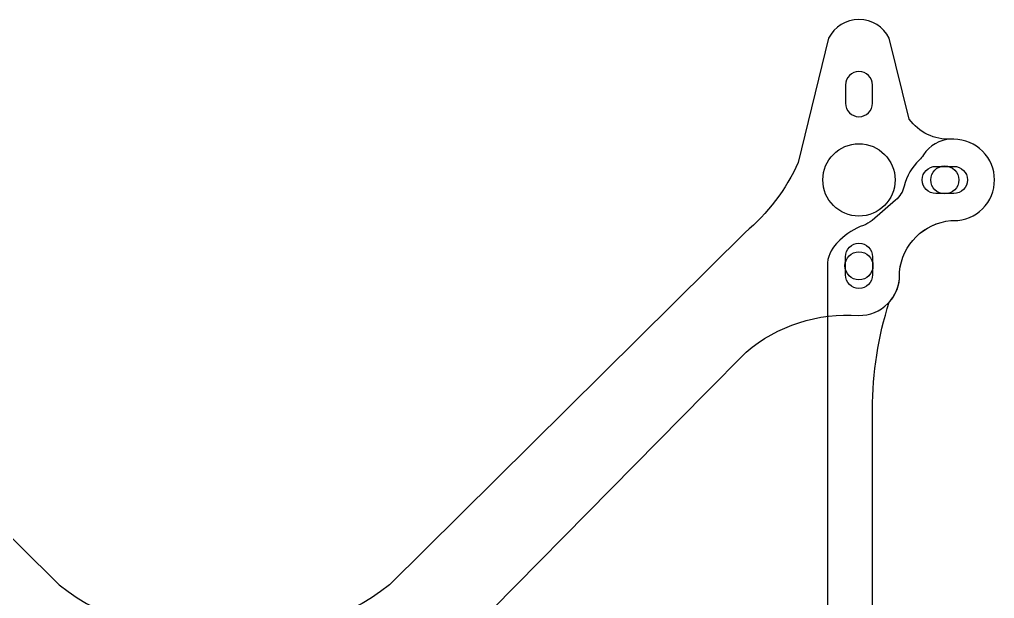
# Model space of a CAD drawing. Header units: millimetres. Extents: x 1594 to 2002, y 1365 to 1792.
# Drawn here: x 1725.8 to 1833.7, y 1728.4 to 1792.5 of the extents above; entities that cross this region are included whole.
import ezdxf

# ---------------------------------------------------------------- set-up
doc = ezdxf.new("R2010")
doc.units = ezdxf.units.MM
doc.layers.add('A-WALL-EXTR', color=3, linetype='Continuous', true_color=0x00ff00)

# ---------------------------------------------------------------- blocks, each defined once
blk = doc.blocks.new('dasdasd')
at = {"color": 3}
for points in [[(1857.9, 1642.76, 0.362435), (1852.21, 1648.41), (1851.9, 1648.41, -0.414214), (1847.4, 1652.91, -0.414214), (1851.9, 1657.41), (1852.21, 1657.41, 0.250703), (1856.84, 1659.64), (1859.03, 1668.59, -0.615814), (1865.76, 1668.6), (1869.12, 1654.85, 0.112783), (1875, 1647.08), (1914.34, 1608.11, 0.229373), (1932.62, 1603.9), (1932.62, 1598.04, 1), (1932.62, 1595.09), (1932.62, 1586.35, 0.478702), (1919.86, 1587.4, -0.201027), (1917.22, 1589.03, 0.155944), (1913.48, 1594.76), (1879.33, 1629.37), (1874.88, 1633.87, 0.19561), (1862.4, 1637.91, -0.414214), (1857.9, 1642.41)], [(2007.34, 1642.76, -0.362435), (2013.02, 1648.41), (2013.34, 1648.41, 0.414214), (2017.84, 1652.91, 0.414214), (2013.34, 1657.41), (2013.02, 1657.41, -0.250703), (2008.39, 1659.64), (2006.2, 1668.59, 0.615814), (1999.48, 1668.6), (1996.12, 1654.85, -0.112783), (1990.23, 1647.08), (1950.89, 1608.11, -0.229373), (1932.62, 1603.9), (1932.62, 1598.04, -1), (1932.62, 1595.09), (1932.62, 1586.35, -0.478702), (1945.37, 1587.4, 0.201027), (1948.02, 1589.03, -0.155944), (1951.76, 1594.76), (1985.91, 1629.37), (1990.35, 1633.87, -0.19561), (2002.84, 1637.91, 0.414214), (2007.34, 1642.41)]]:
    blk.add_lwpolyline(points, format="xyb", close=True, dxfattribs=at)
at = {"layer": 'A-WALL-EXTR', "color": 3, "flags": 128}
for points in [[(2001.34, 1663.41), (2001.34, 1661.41, 1), (2004.34, 1661.41), (2004.34, 1663.41, 1)], [(2013.34, 1651.41), (2011.34, 1651.41, -1), (2011.34, 1654.41), (2013.34, 1654.41, -1)], [(2001.34, 1642.41), (2001.34, 1644.41, -1), (2004.34, 1644.41), (2004.34, 1642.41, -1)]]:
    blk.add_lwpolyline(points, format="xyb", close=True, dxfattribs=at)
at = {"layer": 'A-WALL-EXTR', "color": 3}
blk.add_circle((2002.84, 1652.91), 4, dxfattribs=at)

msp = doc.modelspace()

# ---------------------------------------------------------------- linework, layer by layer
at = {"color": 1}
msp.add_lwpolyline([(1820.18, 1640.18), (1820.18, 1694.76), (1820.18, 1749.33, -0.077473), (1822.03, 1761.2, 0.197675), (1823.18, 1764.21), (1823.18, 1764.55, -0.362435), (1828.86, 1770.21), (1829.18, 1770.21, 0.414214), (1833.68, 1774.71, 0.414214), (1829.18, 1779.21), (1828.86, 1779.21, 0.248029), (1825.82, 1777.47, -0.061484), (1825.35, 1776.91, 0.145288), (1823.69, 1774.03, -0.157911), (1822.72, 1772.46), (1820.13, 1770.23, -0.092789), (1819.17, 1769.68, 0.111279), (1816.56, 1768.04), (1816.21, 1767.69, 0.199749), (1815.18, 1765.21), (1815.18, 1694.76), (1815.18, 1624.31, 0.199749)], format="xyb", dxfattribs=at)
for centre in [(1828.18, 1774.71), (1818.68, 1765.21)]:
    msp.add_circle(centre, 1.55, dxfattribs=at)

# ---------------------------------------------------------------- block references
msp.add_blockref('dasdasd', (-184.16, 121.8))

doc.saveas('drawing.dxf')
